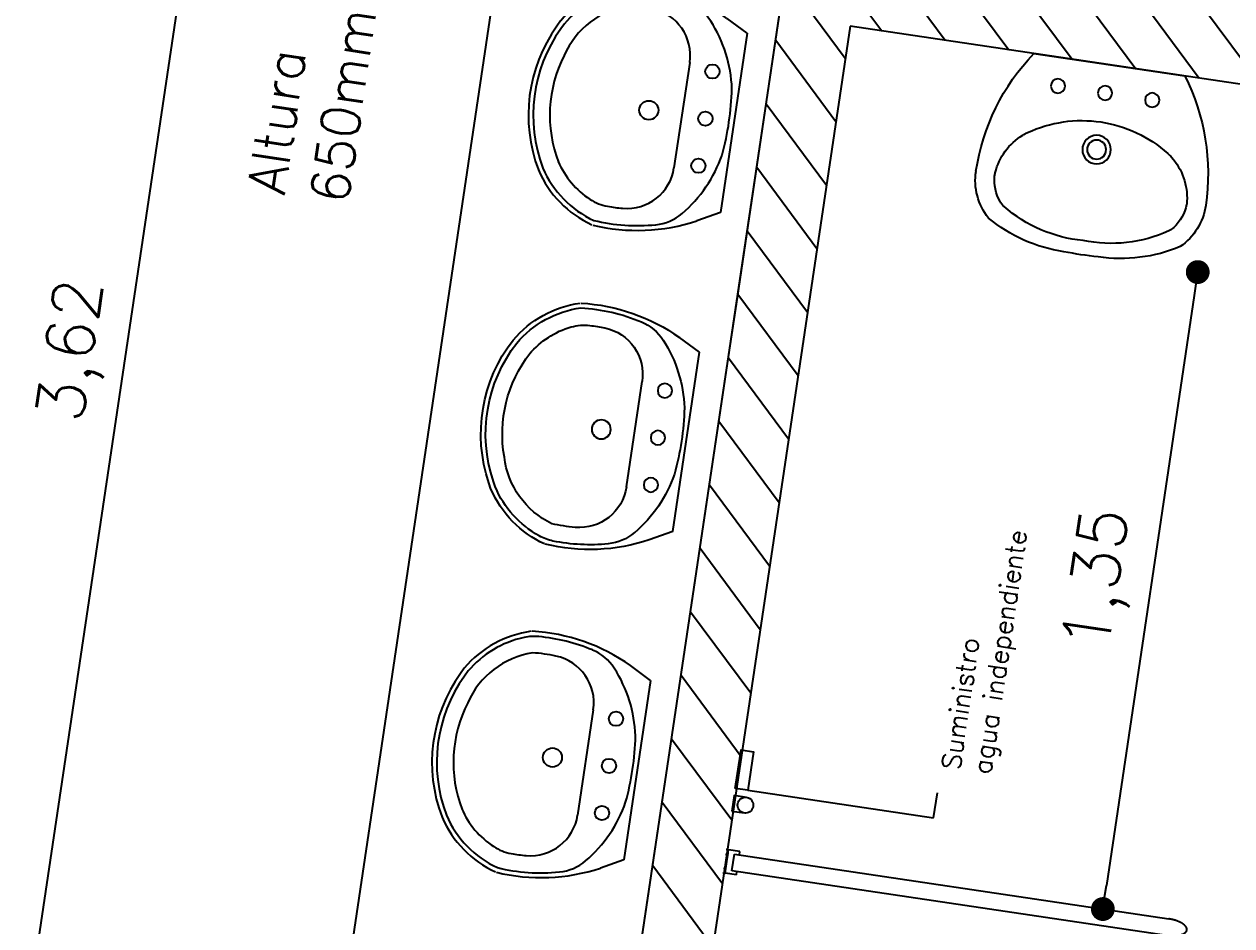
# Model space of a CAD drawing. Header units: millimetres. Extents: x 338 to 506, y 179 to 335.
# Drawn here: x 394.654 to 397.188, y 218.813 to 220.705 of the extents above; entities that cross this region are included whole.
import ezdxf

# ---------------------------------------------------------------- set-up
doc = ezdxf.new("R2010")
doc.units = ezdxf.units.MM
for name, color, linetype in [('CUBIERTA', 254, 'Continuous'), ('MOBILIARIO_URBANO', 51, 'Continuous'), ('MUEBLES_FIJOS', 145, 'Continuous'), ('MUROS', 32, 'Continuous'), ('TEXTOS', 7, 'Continuous')]:
    doc.layers.add(name, color=color, linetype=linetype)
doc.styles.add('NOTAS', font='simplex.shx')
doc.styles.get("Standard").update_dxf_attribs({"font": 'ARIALUNI.ttf'})
doc.dimstyles.new('ROMANS', dxfattribs={"dimtxt": 0.1, "dimasz": 0.05, "dimexe": 0.04, "dimexo": 0.5, "dimgap": 0.05, "dimtad": 1, "dimtih": 1, "dimtoh": 1, "dimdec": 4, "dimzin": 5, "dimdsep": 46, "dimtxsty": 'Standard', "dimsah": 1, "dimcen": 0.05, "dimse1": 1, "dimse2": 1, "dimclrd": 7, "dimclre": 7, "dimclrt": 7, "dimadec": 0, "dimazin": 0, "dimtfac": 1, "dimtdec": 4, "dimtix": 1, "dimtmove": 2, "dimatfit": 3, "dimfxl": 1, "dimtolj": 1, "dimarcsym": 0})

# ---------------------------------------------------------------- blocks, each defined once
blk = doc.blocks.new('*X362')
at = {"color": 0}
for p, q in [((2929.9912, 1975.5846), (2929.8412, 1975.4346)), ((2930.1259, 1975.5846), (2929.9759, 1975.4346)), ((2930.2606, 1975.5846), (2930.1106, 1975.4346)), ((2930.3953, 1975.5846), (2930.2453, 1975.4346)), ((2930.53, 1975.5846), (2930.38, 1975.4346)), ((2930.6647, 1975.5846), (2930.5147, 1975.4346)), ((2930.7994, 1975.5846), (2930.6494, 1975.4346)), ((2930.9341, 1975.5846), (2930.7841, 1975.4346)), ((2931.0688, 1975.5846), (2930.9188, 1975.4346)), ((2931.2035, 1975.5846), (2931.0535, 1975.4346)), ((2931.3382, 1975.5846), (2931.1882, 1975.4346)), ((2931.4729, 1975.5846), (2931.3229, 1975.4346)), ((2931.6076, 1975.5846), (2931.4576, 1975.4346)), ((2931.7423, 1975.5846), (2931.5923, 1975.4346)), ((2931.877, 1975.5846), (2931.727, 1975.4346)), ((2932.0118, 1975.5846), (2931.7947, 1975.3675)), ((2931.9447, 1975.3828), (2931.7947, 1975.2328)), ((2931.9447, 1975.2481), (2931.7947, 1975.0981)), ((2931.9309, 1975.0997), (2931.7947, 1974.9634)), ((2931.9447, 1974.9787), (2931.7947, 1974.8287)), ((2931.9447, 1974.844), (2931.7947, 1974.694)), ((2931.9447, 1974.7093), (2931.7947, 1974.5593))]:
    blk.add_line(p, q, dxfattribs=at)
blk = doc.blocks.new('*U436')
at = {"layer": 'TEXTOS', "linetype": 'ByBlock'}
blk.add_line((2932.4341, 1976.5955), (2931.8075, 1976.5955), dxfattribs=at)
blk.add_lwpolyline([(2932.4119, 1976.2645), (2932.4341, 1976.5955)], dxfattribs=at)
at = {"layer": 'TEXTOS'}
blk.add_solid([(2932.4252, 1976.2636), (2932.4065, 1976.1846), (2932.3985, 1976.2653)], dxfattribs=at)
at = {"layer": 'TEXTOS', "style": 'NOTAS'}
for s, p in [('Altura', (2931.2676, 1976.5555)), ('650mm', (2931.2676, 1976.4221))]:
    blk.add_text(s, height=0.08, dxfattribs=at).set_placement(p)
blk = doc.blocks.new('LNOV734P')
at = {"layer": 'MUEBLES_FIJOS'}
for p, q in [((-0.1903, 0), (-0.2148, -0.0462)), ((-0.1903, 0), (0.1903, 0)), ((0.1903, 0), (0.2148, -0.0462)), ((-0.1118, -0.11), (0.1118, -0.11)), ((-0.158, -0.3906), (-0.1461, -0.3967)), ((-0.1535, -0.3817), (-0.1415, -0.3878))]:
    blk.add_line(p, q, dxfattribs=at)
for centre, radius in [((-0.1, -0.06), 0.015), ((0, -0.06), 0.015), ((0.1, -0.06), 0.015), ((0, -0.18), 0.02)]:
    blk.add_circle(centre, radius, dxfattribs=at)
for centre, radius, start, end in [((-0.018, -0.2929), 0.2835, 100.6374, 131.0686), ((0, -0.5863), 0.5763, 82.9944, 97.0056), ((0.018, -0.2929), 0.2835, 48.9314, 79.3626), ((0.1397, -0.225), 0.397, 153.2366, 185.1908), ((-0.1397, -0.225), 0.397, 354.8092, 26.7634), ((-0.1385, -0.1546), 0.1, 131.0686, 165.7987), ((0.1385, -0.1546), 0.1, 14.2013, 48.9314), ((-0.1118, -0.21), 0.1, 90, 176.5875), ((0.1118, -0.21), 0.1, 3.4125, 90), ((0.1397, -0.225), 0.387, 165.7987, 183.085), ((-0.1397, -0.225), 0.387, 354.8092, 14.2013), ((0.1397, -0.225), 0.352, 176.5875, 184.6254), ((-0.1397, -0.225), 0.352, 358.2317, 3.4125), ((-0.1469, -0.2404), 0.1, 183.085, 200.7802), ((0.1122, -0.2328), 0.1, 335.4879, 358.2317), ((-0.0403, -0.2), 0.224, 196.2861, 238.2877), ((-0.0403, -0.2), 0.214, 200.7802, 238.2877), ((-0.0403, -0.2), 0.179, 197.3522, 254.7067), ((0.0403, -0.2), 0.179, 301.7123, 335.4879), ((0.0403, -0.2), 0.214, 301.7123, 343.7139), ((0.0403, -0.2), 0.224, 301.7123, 343.7139), ((0.0003, -0.111), 0.276, 251.4503, 299.3617), ((0.0003, -0.111), 0.321, 242.8748, 299.3617), ((0.0003, -0.111), 0.311, 242.8748, 299.3617)]:
    blk.add_arc(centre, radius, start, end, dxfattribs=at)
blk = doc.blocks.new('BARRAS_DE_AGARRE')
at = {"layer": 'MOBILIARIO_URBANO', "color": 51, "linetype": 'Continuous'}
for p, q in [((-45.6151, 0.4175), (-45.6151, 0.41)), ((-45.6151, 0.4175), (-45.5909, 0.4175)), ((-45.6044, 0.41), (-45.6044, 0.375)), ((-45.5859, 0.4175), (-45.5909, 0.4175)), ((-45.5909, 0.4175), (-45.5909, 0.3675)), ((-45.5859, 0.4075), (-45.5909, 0.4075)), ((-45.6151, 0.375), (-45.6151, 0.3675)), ((-45.6151, 0.3675), (-45.5909, 0.3675)), ((-45.5859, 0.3775), (-45.5909, 0.3775)), ((-45.5909, 0.3675), (-45.5859, 0.3675))]:
    blk.add_line(p, q, dxfattribs=at)
for points in [[(-46.5259, 0.41), (-45.6044, 0.41)], [(-45.5909, 0.41), (-45.5909, 0.375)], [(-45.6044, 0.375), (-46.5259, 0.375)]]:
    blk.add_lwpolyline(points, dxfattribs=at)
blk.add_polyline3d([(-46.5259, 0.41, 0), (-46.5269, 0.41, 0), (-46.5279, 0.41, 0), (-46.5289, 0.41, 0), (-46.5299, 0.4099, 0), (-46.5309, 0.4099, 0), (-46.5319, 0.4098, 0), (-46.5329, 0.4097, 0), (-46.5339, 0.4097, 0), (-46.5349, 0.4096, 0), (-46.5358, 0.4095, 0), (-46.5368, 0.4094, 0), (-46.5378, 0.4093, 0), (-46.5387, 0.4091, 0), (-46.5397, 0.409, 0), (-46.5406, 0.4088, 0), (-46.5415, 0.4087, 0), (-46.5424, 0.4085, 0), (-46.5433, 0.4083, 0), (-46.5442, 0.4081, 0), (-46.5451, 0.4079, 0), (-46.546, 0.4077, 0), (-46.5469, 0.4075, 0), (-46.5477, 0.4073, 0), (-46.5486, 0.4071, 0), (-46.5494, 0.4068, 0), (-46.5502, 0.4066, 0), (-46.551, 0.4063, 0), (-46.5518, 0.406, 0), (-46.5525, 0.4058, 0), (-46.5533, 0.4055, 0), (-46.554, 0.4052, 0), (-46.5547, 0.4049, 0), (-46.5554, 0.4046, 0), (-46.5561, 0.4043, 0), (-46.5568, 0.4039, 0), (-46.5574, 0.4036, 0), (-46.558, 0.4033, 0), (-46.5586, 0.4029, 0), (-46.5592, 0.4026, 0), (-46.5598, 0.4022, 0), (-46.5603, 0.4019, 0), (-46.5609, 0.4015, 0), (-46.5614, 0.4011, 0), (-46.5619, 0.4008, 0), (-46.5623, 0.4004, 0), (-46.5628, 0.4, 0), (-46.5632, 0.3996, 0), (-46.5636, 0.3992, 0), (-46.5639, 0.3988, 0), (-46.5643, 0.3984, 0), (-46.5646, 0.398, 0), (-46.5649, 0.3976, 0), (-46.5652, 0.3972, 0), (-46.5654, 0.3968, 0), (-46.5657, 0.3963, 0), (-46.5659, 0.3959, 0), (-46.5661, 0.3955, 0), (-46.5662, 0.3951, 0), (-46.5664, 0.3946, 0), (-46.5665, 0.3942, 0), (-46.5666, 0.3938, 0), (-46.5666, 0.3934, 0), (-46.5666, 0.3929, 0), (-46.5667, 0.3925, 0), (-46.5666, 0.3921, 0), (-46.5666, 0.3916, 0), (-46.5666, 0.3912, 0), (-46.5665, 0.3908, 0), (-46.5664, 0.3904, 0), (-46.5662, 0.3899, 0), (-46.5661, 0.3895, 0), (-46.5659, 0.3891, 0), (-46.5657, 0.3887, 0), (-46.5654, 0.3883, 0), (-46.5652, 0.3878, 0), (-46.5649, 0.3874, 0), (-46.5646, 0.387, 0), (-46.5643, 0.3866, 0), (-46.5639, 0.3862, 0), (-46.5636, 0.3858, 0), (-46.5632, 0.3854, 0), (-46.5628, 0.385, 0), (-46.5623, 0.3846, 0), (-46.5619, 0.3843, 0), (-46.5614, 0.3839, 0), (-46.5609, 0.3835, 0), (-46.5603, 0.3831, 0), (-46.5598, 0.3828, 0), (-46.5592, 0.3824, 0), (-46.5586, 0.3821, 0), (-46.558, 0.3817, 0), (-46.5574, 0.3814, 0), (-46.5568, 0.3811, 0), (-46.5561, 0.3808, 0), (-46.5554, 0.3804, 0), (-46.5547, 0.3801, 0), (-46.554, 0.3798, 0), (-46.5533, 0.3795, 0), (-46.5525, 0.3793, 0), (-46.5518, 0.379, 0), (-46.551, 0.3787, 0), (-46.5502, 0.3784, 0), (-46.5494, 0.3782, 0), (-46.5486, 0.378, 0), (-46.5477, 0.3777, 0), (-46.5469, 0.3775, 0), (-46.546, 0.3773, 0), (-46.5451, 0.3771, 0), (-46.5442, 0.3769, 0), (-46.5433, 0.3767, 0), (-46.5424, 0.3765, 0), (-46.5415, 0.3763, 0), (-46.5406, 0.3762, 0), (-46.5397, 0.376, 0), (-46.5387, 0.3759, 0), (-46.5378, 0.3758, 0), (-46.5368, 0.3756, 0), (-46.5358, 0.3755, 0), (-46.5349, 0.3754, 0), (-46.5339, 0.3753, 0), (-46.5329, 0.3753, 0), (-46.5319, 0.3752, 0), (-46.5309, 0.3751, 0), (-46.5299, 0.3751, 0), (-46.5289, 0.3751, 0), (-46.5279, 0.375, 0), (-46.5269, 0.375, 0), (-46.5259, 0.375, 0)], dxfattribs=at)
blk = doc.blocks.new('_DOT')
at = {"color": 0, "linetype": 'ByBlock'}
blk.add_line((-0.5, 0), (-1, 0), dxfattribs=at)
at = {"color": 0, "linetype": 'ByBlock', "const_width": 0.5}
blk.add_lwpolyline([(-0.25, 0, 1), (0.25, 0, 1)], format="xyb", close=True, dxfattribs=at)
blk = doc.blocks.new('*U1075')
at = {"layer": 'TEXTOS', "color": 7, "style": 'NOTAS'}
blk.add_text('3,62', height=0.1, dxfattribs=at).set_placement((2930.7313, 1976.9053))
blk = doc.blocks.new('*D449')
at = {"layer": 'DEFPOINTS', "color": 0, "transparency": 16777216}
for p in [(2929.0727, 1976.8318), (2932.6947, 1976.8362), (2932.6947, 1976.7318)]:
    blk.add_point(p, dxfattribs=at)
at = {"layer": 'TEXTOS', "color": 7, "transparency": 16777216}
blk.add_line((2929.1227, 1976.8362), (2932.6447, 1976.8362), dxfattribs=at)
at = {"transparency": 16777216}
blk.add_blockref('*U1075', (0, 0), dxfattribs=at)
at = {"layer": 'TEXTOS', "color": 7, "transparency": 16777216, "xscale": 0.05, "yscale": 0.05, "zscale": 0.05, "rotation": 180}
blk.add_blockref('_DOT', (2929.0727, 1976.8362), dxfattribs=at)
at = {"layer": 'TEXTOS', "color": 7, "transparency": 16777216, "xscale": 0.05, "yscale": 0.05, "zscale": 0.05}
blk.add_blockref('_DOT', (2932.6947, 1976.8362), dxfattribs=at)
blk = doc.blocks.new('LAVA_MANOS')
at = {"layer": 'MUEBLES_FIJOS'}
blk.add_line((0, 0.16), (0, -0.16), dxfattribs=at)
for centre, radius in [((0.06, 0.1), 0.015), ((0.18, 0), 0.03), ((0.06, 0), 0.015), ((0.18, 0), 0.02), ((0.06, -0.1), 0.015)]:
    blk.add_circle(centre, radius, dxfattribs=at)
for centre, radius, start, end in [((0.2626, -0.2104), 0.4541, 90.0446, 125.3325), ((0.263, 0.1174), 0.1262, 42.9214, 90.3583), ((0.2714, 0.0754), 0.1285, 95.3826, 140.0686), ((0.2637, 0.1636), 0.04, 86.196, 96.2362), ((0.2637, 0.1636), 0.04, 86.196, 96.2362), ((0.2622, 0.1141), 0.0895, 51.6028, 87.3643), ((0.0802, 0.0365), 0.3219, 0, 31.2282), ((0.293, 0.1529), 0.04, 32.9005, 51.6028), ((0.2495, 0.0937), 0.1, 140.0686, 146.5544), ((0.0818, 0.0163), 0.2915, 356.7965, 32.9005), ((0.3914, 0), 0.27, 146.5544, 180), ((-0.2651, 0), 0.6681, 356.869, 3.131), ((0.3914, 0), 0.27, 180, 213.4456), ((0.0818, -0.0163), 0.2915, 327.0995, 3.2035), ((0.0802, -0.0365), 0.3219, 328.7718, 0), ((0.2495, -0.0937), 0.1, 213.4456, 219.9314), ((0.2626, 0.2104), 0.4541, 234.6675, 269.9554), ((0.2714, -0.0754), 0.1285, 219.9314, 264.6174), ((0.293, -0.1529), 0.04, 308.3972, 327.0995), ((0.2622, -0.1141), 0.0895, 272.6357, 308.3972), ((0.2637, -0.1636), 0.04, 263.7638, 273.804), ((0.263, -0.1174), 0.1262, 269.6417, 317.0786)]:
    blk.add_arc(centre, radius, start, end, dxfattribs=at)
blk = doc.blocks.new('*U563')
at = {"layer": 'TEXTOS', "style": 'NOTAS'}
for s, height, p in [('Suministro', 0.03941, (2930.2835, 1974.9767)), ('agua independiente', 0.039414, (2930.2835, 1974.911))]:
    blk.add_text(s, height=height, dxfattribs=at).set_placement(p)
blk = doc.blocks.new('*U1092')
at = {"layer": 'CUBIERTA', "color": 7, "style": 'NOTAS'}
blk.add_text('1,35', height=0.1, dxfattribs=at).set_placement((2930.5731, 1974.7061))
blk = doc.blocks.new('*D564')
at = {"layer": 'CUBIERTA', "color": 7, "transparency": 16777216}
blk.add_line((2931.3417, 1974.6371), (2930.0902, 1974.6371), dxfattribs=at)
at = {"layer": 'DEFPOINTS', "color": 0, "transparency": 16777216}
for p in [(2930.0402, 1974.8715), (2931.3917, 1974.8715), (2930.0402, 1974.6371)]:
    blk.add_point(p, dxfattribs=at)
at = {"transparency": 16777216}
blk.add_blockref('*U1092', (0, 0), dxfattribs=at)
at = {"layer": 'CUBIERTA', "color": 7, "transparency": 16777216, "xscale": 0.05, "yscale": 0.05, "zscale": 0.05, "rotation": 180}
blk.add_blockref('_DOT', (2930.0402, 1974.6371), dxfattribs=at)
at = {"layer": 'CUBIERTA', "color": 7, "transparency": 16777216, "xscale": 0.05, "yscale": 0.05, "zscale": 0.05}
blk.add_blockref('_DOT', (2931.3917, 1974.6371), dxfattribs=at)
blk = doc.blocks.new('BAÑOS_PUBLICOS_PISO_1')
at = {"layer": 'CUBIERTA', "color": 18}
for p, q in [((2930.17698, 1975.4109), (2930.17698, 1975.01681)), ((2930.17698, 1975.01681), (2930.23023, 1975.01648))]:
    blk.add_line(p, q, dxfattribs=at)
at = {"layer": 'MUEBLES_FIJOS'}
for points in [[(2932.69466, 1975.59403), (2932.69466, 1976.18463), (2929.0727, 1976.18463), (2929.0727, 1975.58463), (2932.69466, 1975.58463)], [(2932.69466, 1975.59403), (2932.69466, 1976.18463), (2929.0727, 1976.18463), (2929.0727, 1975.58463), (2932.69466, 1975.58463)], [(2930.12884, 1975.43713), (2930.12884, 1975.4109), (2930.12884, 1975.4109)], [(2930.16186, 1975.4109), (2930.16186, 1975.43713), (2930.12884, 1975.43713)], [(2930.12884, 1975.43713), (2930.12884, 1975.4109), (2930.12884, 1975.4109)], [(2930.16186, 1975.4109), (2930.16186, 1975.43713), (2930.12884, 1975.43713)]]:
    blk.add_lwpolyline(points, dxfattribs=at)
blk.add_lwpolyline([(2930.17698, 1975.43713), (2930.25868, 1975.43713), (2930.25868, 1975.4109), (2930.17698, 1975.4109)], close=True, dxfattribs=at)
blk.add_lwpolyline([(2930.17698, 1975.43713), (2930.25868, 1975.43713), (2930.25868, 1975.4109), (2930.17698, 1975.4109)], close=True, dxfattribs=at)
blk.add_circle((2930.14532, 1975.4109), 0.01654, dxfattribs=at)
blk.add_circle((2930.14532, 1975.4109), 0.01654, dxfattribs=at)
at = {"layer": 'MUROS'}
for p, q in [((2929.0727, 1975.58463), (2931.04758, 1975.58463)), ((2929.0727, 1975.58463), (2931.04758, 1975.58463)), ((2931.04758, 1975.58463), (2931.1967, 1975.58463)), ((2931.1967, 1975.58463), (2932.69466, 1975.58463)), ((2931.79466, 1975.43463), (2929.0727, 1975.43463)), ((2931.79466, 1975.43463), (2929.0727, 1975.43463)), ((2931.79466, 1974.33485), (2931.79466, 1975.43463))]:
    blk.add_line(p, q, dxfattribs=at)
for name in ['*U436', '*U563']:
    blk.add_blockref(name, (0, 0))
at = {"layer": 'MUEBLES_FIJOS', "rotation": 180}
for p in [(2930.18474, 1975.64617), (2931.55804, 1975.64617)]:
    blk.add_blockref('LNOV734P', p, dxfattribs=at)
at = {"layer": 'MUEBLES_FIJOS', "xscale": -1, "rotation": 180}
blk.add_blockref('LNOV734P', (2930.88096, 1975.64617), dxfattribs=at)
at = {"layer": 'MUEBLES_FIJOS', "extrusion": (0, 0, -1), "zscale": -1}
blk.add_blockref('LAVA_MANOS', (-2931.79466, 1974.88474), dxfattribs=at)
at = {"layer": 'MUROS', "linetype": 'Continuous'}
blk.add_blockref('*X362', (0, 0), dxfattribs=at)
at = {"layer": 'TEXTOS', "rotation": 90}
blk.add_blockref('BARRAS_DE_AGARRE', (2930.4152, 2021.02306), dxfattribs=at)
at = {"layer": 'CUBIERTA', "color": 18}
dim = blk.add_linear_dim(base=(2930.0402, 1974.63707), p1=(2931.39172, 1974.87153), p2=(2930.0402, 1974.87153), dimstyle='ROMANS', dxfattribs=at)
dim.commit()
dim.dimension.update_dxf_attribs({"geometry": '*D564', "text_midpoint": (2930.71596, 1974.74659)})
at = {"layer": 'TEXTOS'}
dim = blk.add_linear_dim(base=(2932.69466, 1976.83621), p1=(2929.0727, 1976.83183), p2=(2932.69466, 1976.73183), dimstyle='ROMANS', dxfattribs=at)
dim.commit()
dim.dimension.update_dxf_attribs({"geometry": '*D449', "text_midpoint": (2930.88368, 1976.94574)})
blk = doc.blocks.new('A$C7152A42C')
at = {"color": 18}
blk.add_blockref('BAÑOS_PUBLICOS_PISO_1', (-2892.7659, -1880.28762), dxfattribs=at)

msp = doc.modelspace()

# ---------------------------------------------------------------- block references
at = {"layer": 'MUROS', "color": 32, "rotation": 81.53046525965426}
msp.add_blockref('A$C7152A42C', (484.7482, 168.0844), dxfattribs=at)

doc.saveas('drawing.dxf')
